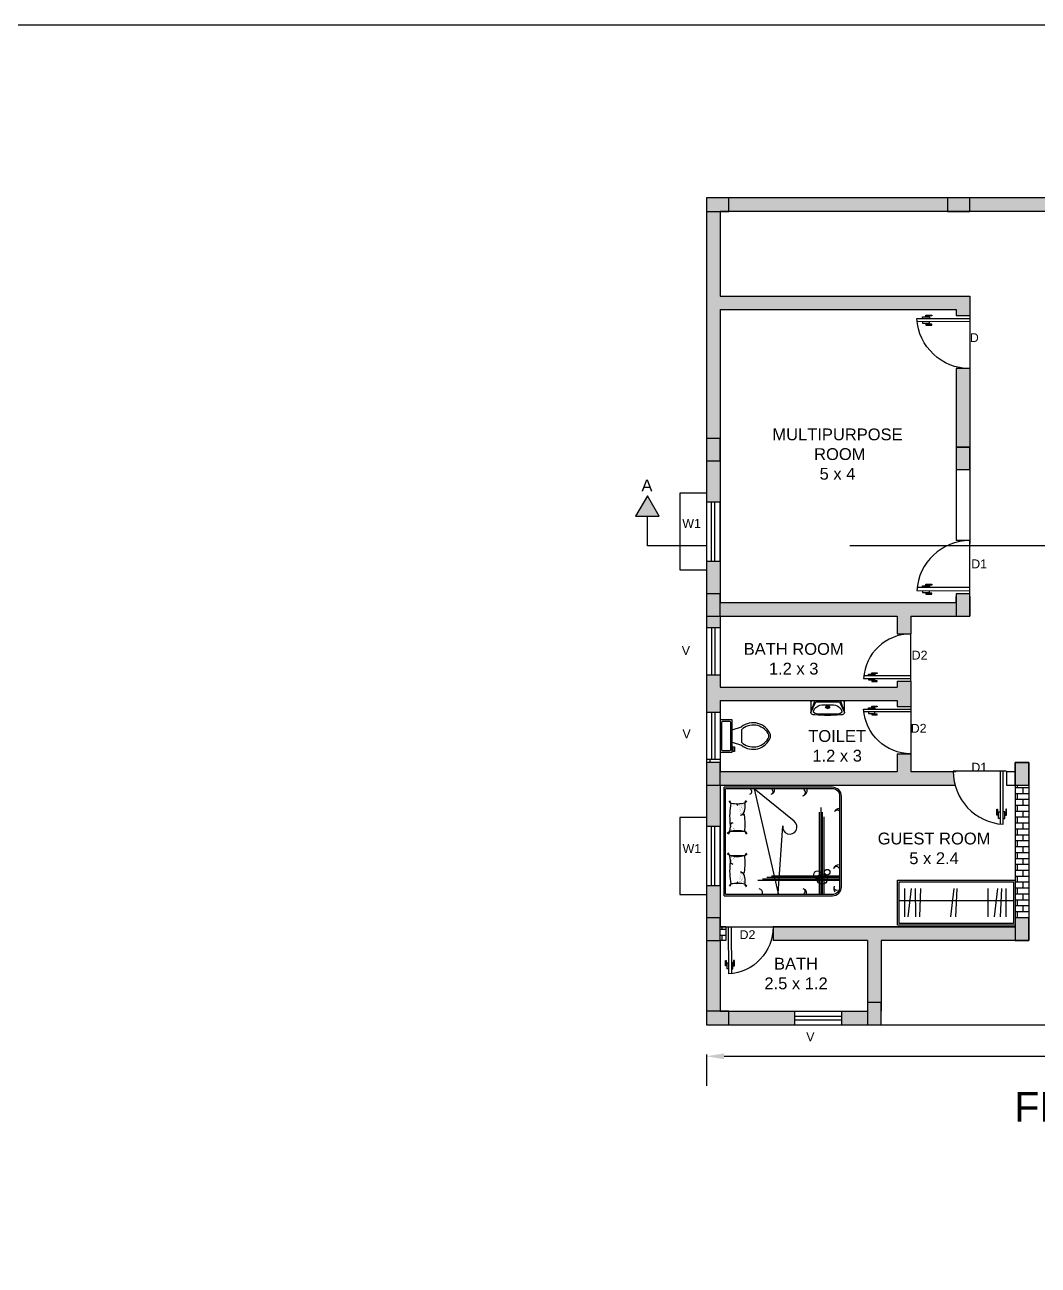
# Model space of a CAD drawing. Header units: metres. Extents: x 110.99 to 114.47, y 64.05 to 69.57.
# Drawn here: x 111.5787 to 111.7503, y 66.895 to 67.105 of the extents above; entities that cross this region are included whole.
import ezdxf

# ---------------------------------------------------------------- set-up
doc = ezdxf.new("R2010")
doc.units = ezdxf.units.M
doc.header["$MEASUREMENT"] = 0
doc.linetypes.add('CENTER', pattern=[50.8, 31.75, -6.35, 6.35, -6.35])
doc.linetypes.add('HIDDEN', pattern=[0.375, 0.25, -0.125])
for name, color, linetype in [('1.WALL', 7, 'Continuous'), ('3.WINDOW', 4, 'Continuous'), ('6.COLUMN', 1, 'Continuous'), ('7.FURNITURE', 2, 'Continuous'), ('8.TEXT', 7, 'Continuous'), ('DIMENSION', 9, 'Continuous'), ('DOOR', 1, 'Continuous'), ('FURNITURE', 40, 'Continuous'), ('SCALE', 3, 'Continuous'), ('WALL', 7, 'Continuous')]:
    doc.layers.add(name, color=color, linetype=linetype)
doc.styles.get("Standard").update_dxf_attribs({"font": 'arial.ttf'})
doc.dimstyles.new('ISO-25', dxfattribs={"dimtxt": 0.0025, "dimasz": 0.003, "dimexe": 0.005, "dimexo": 0.005, "dimgap": 0.01, "dimtad": 0, "dimdsep": 46, "dimtxsty": 'Standard', "dimcen": 2.5, "dimadec": 0, "dimazin": 0, "dimtfac": 1, "dimtmove": 0, "dimatfit": 3, "dimfxl": 1, "dimarcsym": 0})
pattern_1 = [(0, (-0.5022104, 0.2008941), (0, 0.001), []), (90, (-0.5022104, 0.2008941), (-0.002, 1e-19), [0.001, -0.001]), (90, (-0.5012104, 0.2008941), (-0.002, 1e-19), [-0.001, 0.001])]

# ---------------------------------------------------------------- blocks, each defined once
blk = doc.blocks.new('Main Door')
at = {"layer": 'DOOR'}
for p, q in [((3.6, 61.4), (3.5, 0)), ((7, 0), (7.1, 61.1)), ((1.5, 50.9), (-0.5, 50.9)), ((-0.5, 50.9), (-0.5, 43.9)), ((-0.5, 43.9), (0.5, 43.9)), ((0.5, 43.9), (0.5, 49.9)), ((0.5, 49.9), (1.5, 49.9)), ((3.5, 54.9), (1.5, 54.9)), ((1.5, 54.9), (1.5, 46.9)), ((1.5, 46.9), (3.5, 46.9)), ((7, 54.9), (9, 54.9)), ((9, 46.9), (7, 46.9)), ((9, 54.9), (9, 46.9)), ((9, 50.9), (11, 50.9)), ((10, 49.9), (9, 49.9)), ((10, 43.9), (10, 49.9)), ((11, 43.9), (10, 43.9)), ((11, 50.9), (11, 43.9)), ((3.5, 0), (7, 0))]:
    blk.add_line(p, q, dxfattribs=at)
at = {"layer": 'DOOR', "color": 4}
blk.add_line((0, 0), (61.5, 0), dxfattribs=at)
at = {"layer": 'DOOR', "color": 3}
blk.add_arc((0, 0), 61.5, 0, 86.6615, dxfattribs=at)
blk = doc.blocks.new('Door')
at = {"layer": 'WALL', "color": 1, "linetype": 'Continuous'}
blk.add_blockref('Main Door', (0, 0), dxfattribs=at)
blk = doc.blocks.new('W_1')
at = {"layer": '3.WINDOW', "color": 6, "linetype": 'HIDDEN', "ltscale": 0.7}
for p, q in [((0.65, 0.68), (-0.65, 0.68)), ((-0.65, 0.68), (-0.65, 0.23)), ((0.65, 0.23), (0.65, 0.68))]:
    blk.add_line(p, q, dxfattribs=at)
at = {"layer": '3.WINDOW'}
for p, q in [((0.5, 0.23), (-0.5, 0.23)), ((-0.5, 0.23), (-0.5, 0)), ((0.5, 0), (0.5, 0.23)), ((-0.5, 0), (0.5, 0))]:
    blk.add_line(p, q, dxfattribs=at)
at = {"layer": '3.WINDOW', "color": 5}
for p, q in [((-0.5, 0.145), (0.5, 0.145)), ((-0.5, 0.085), (0.5, 0.085))]:
    blk.add_line(p, q, dxfattribs=at)
blk = doc.blocks.new('V_0.8')
at = {"layer": '3.WINDOW'}
for p, q in [((19.458, 15.388), (19.458, 15.158)), ((20.258, 15.388), (20.258, 15.158))]:
    blk.add_line(p, q, dxfattribs=at)
at = {"layer": '3.WINDOW', "color": 5}
for p, q in [((19.458, 15.303), (20.258, 15.303)), ((19.458, 15.243), (20.258, 15.243))]:
    blk.add_line(p, q, dxfattribs=at)
blk = doc.blocks.new('DOUBLEBED')
at = {"layer": 'FURNITURE'}
for p, q in [((-36, 0), (-36, -72)), ((-36, 0), (36, 0)), ((36, -72), (36, 0)), ((-35, -1), (-35, -72)), ((-35, -1), (35, -1)), ((-28.17, -4.61), (-29.82, -3.96)), ((-28.17, -4.61), (-29.45, -3.38)), ((-15.08, -5.87), (-14.63, -3.95)), ((-14.7, -6.05), (-14.7, -6.05)), ((-14.49, -4.71), (-14.49, -4.71)), ((-13.97, -4.64), (-13.97, -4.64)), ((-13.71, -5.02), (-13.71, -5.02)), ((-13.59, -4.12), (-13.59, -4.12)), ((-13.41, -5.06), (-13.41, -5.06)), ((-13.4, -4.28), (-13.4, -4.28)), ((-13.28, -5.29), (-13.28, -5.29)), ((-12.61, -4.46), (-12.61, -4.46)), ((-12.41, -5.2), (-12.41, -5.2)), ((-12, -5.95), (-12, -5.95)), ((-11.8, -4.35), (-11.8, -4.35)), ((-11.69, -6.93), (-11.69, -6.93)), ((-11.54, -5.99), (-11.54, -5.99)), ((-11.35, -6.16), (-11.35, -6.16)), ((-11.3, -6.55), (-11.3, -6.55)), ((-11.28, -4.29), (-11.28, -4.29)), ((-10.88, -6.82), (-10.88, -6.82)), ((-10.79, -5.03), (-10.79, -5.03)), ((-10.73, -6.96), (-10.73, -6.96)), ((-10.59, -5.01), (-10.59, -5.01)), ((-10.36, -6.75), (-10.36, -6.75)), ((-10.36, -7.07), (-10.36, -7.07)), ((-10.17, -5.28), (-10.17, -5.28)), ((-9.92, -4.11), (-9.92, -4.11)), ((-9.5, -4.04), (-9.5, -4.04)), ((-9.36, -3.78), (-8.12, -2.13)), ((-9.36, -3.78), (-7.58, -2.75)), ((6.65, -3.78), (4.87, -2.75)), ((6.65, -3.78), (5.41, -2.13)), ((12.37, -5.87), (11.92, -3.95)), ((25.46, -4.61), (26.74, -3.38)), ((25.46, -4.61), (27.11, -3.96)), ((35, -72), (35, -1)), ((-27.66, -10.05), (-27.66, -10.05)), ((-27.63, -10.05), (-27.63, -10.05)), ((-27.56, -11.97), (-27.56, -11.97)), ((-27.52, -13.14), (-27.52, -13.14)), ((-27.5, -13.9), (-27.5, -13.9)), ((-27.44, -9.58), (-27.44, -9.58)), ((-27.34, -13.31), (-27.34, -13.31)), ((-27.24, -10.32), (-27.24, -10.32)), ((-26.92, -11.52), (-26.92, -11.52)), ((-26.85, -12.56), (-26.85, -12.56)), ((-26.57, -10.38), (-26.57, -10.38)), ((-26.43, -12.83), (-26.43, -12.83)), ((-26.38, -10.55), (-26.38, -10.55)), ((-26.36, -11.05), (-26.36, -11.05)), ((-26.29, -12.97), (-26.29, -12.97)), ((-26.11, -11.42), (-26.11, -11.42)), ((-26, -13.99), (-26, -13.99)), ((-25.58, -11.35), (-25.58, -11.35)), ((-25.39, -11.46), (-25.39, -11.46)), ((-25.26, -11.59), (-25.26, -11.59)), ((-25.18, -13.88), (-25.18, -13.88)), ((-25.07, -10.06), (-25.07, -10.06)), ((-25, -11.98), (-25, -11.98)), ((-24.94, -13.91), (-24.94, -13.91)), ((-24.66, -13.82), (-24.66, -13.82)), ((-24.55, -10.05), (-24.55, -10.05)), ((-24.52, -12.26), (-24.52, -12.26)), ((-24.33, -12.43), (-24.33, -12.43)), ((-24.23, -11.17), (-24.23, -11.17)), ((-24.13, -10.32), (-24.13, -10.32)), ((-23.74, -12.55), (-23.74, -12.55)), ((-23.66, -10.95), (-23.66, -10.95)), ((-23.59, -12.88), (-23.59, -12.88)), ((-23.41, -11.06), (-23.41, -11.06)), ((-23.34, -13.34), (-23.34, -13.34)), ((-23.32, -12.82), (-23.32, -12.82)), ((-23.3, -13.64), (-23.3, -13.64)), ((-22.89, -10.99), (-22.89, -10.99)), ((-22.39, -11.95), (-22.39, -11.95)), ((-22.38, -10.59), (-22.38, -10.59)), ((-22.14, -11.58), (-22.14, -11.58)), ((-21.53, -10.81), (-21.53, -10.81)), ((-21.51, -11.38), (-21.51, -11.38)), ((-21.33, -11.55), (-21.33, -11.55)), ((-21.1, -10.96), (-21.1, -10.96)), ((-20.2, -10.89), (-20.7, -13)), ((17.49, -10.89), (17.99, -13)), ((-30, -77), (30, -77)), ((-30, -78), (30, -78))]:
    blk.add_line(p, q, dxfattribs=at)
at = {"layer": 'FURNITURE', "color": 252}
for p, q in [((6.79, -4.04), (6.79, -4.04)), ((7.21, -4.11), (7.21, -4.11)), ((7.46, -5.28), (7.46, -5.28)), ((7.64, -6.75), (7.64, -6.75)), ((7.64, -7.07), (7.64, -7.07)), ((7.88, -5.01), (7.88, -5.01)), ((8.02, -6.96), (8.02, -6.96)), ((8.08, -5.03), (8.08, -5.03)), ((8.16, -6.82), (8.16, -6.82)), ((8.57, -4.29), (8.57, -4.29)), ((8.59, -6.55), (8.59, -6.55)), ((8.64, -6.16), (8.64, -6.16)), ((8.82, -5.99), (8.82, -5.99)), ((8.98, -6.93), (8.98, -6.93)), ((9.09, -4.35), (9.09, -4.35)), ((9.29, -5.95), (9.29, -5.95)), ((9.69, -5.2), (9.69, -5.2)), ((9.9, -4.46), (9.9, -4.46)), ((10.57, -5.29), (10.57, -5.29)), ((10.69, -4.28), (10.69, -4.28)), ((10.7, -5.06), (10.7, -5.06)), ((10.87, -4.12), (10.87, -4.12)), ((10.99, -5.02), (10.99, -5.02)), ((11.26, -4.64), (11.26, -4.64)), ((11.78, -4.71), (11.78, -4.71)), ((11.99, -6.05), (11.99, -6.05)), ((18.39, -10.96), (18.39, -10.96)), ((18.62, -11.55), (18.62, -11.55)), ((18.8, -11.38), (18.8, -11.38)), ((18.82, -10.81), (18.82, -10.81)), ((19.43, -11.58), (19.43, -11.58)), ((19.67, -10.59), (19.67, -10.59)), ((19.67, -11.95), (19.67, -11.95)), ((20.18, -10.99), (20.18, -10.99)), ((20.59, -13.64), (20.59, -13.64)), ((20.61, -12.82), (20.61, -12.82)), ((20.63, -13.34), (20.63, -13.34)), ((20.7, -11.06), (20.7, -11.06)), ((20.88, -12.88), (20.88, -12.88)), ((20.94, -10.95), (20.94, -10.95)), ((21.03, -12.55), (21.03, -12.55)), ((21.41, -10.32), (21.41, -10.32)), ((21.51, -11.17), (21.51, -11.17)), ((21.62, -12.43), (21.62, -12.43)), ((21.81, -12.26), (21.81, -12.26)), ((21.84, -10.05), (21.84, -10.05)), ((21.95, -13.82), (21.95, -13.82)), ((22.23, -13.91), (22.23, -13.91)), ((22.29, -11.98), (22.29, -11.98)), ((22.36, -10.06), (22.36, -10.06)), ((22.47, -13.88), (22.47, -13.88)), ((22.55, -11.59), (22.55, -11.59)), ((22.68, -11.46), (22.68, -11.46)), ((22.87, -11.35), (22.87, -11.35)), ((23.28, -13.99), (23.28, -13.99)), ((23.39, -11.42), (23.39, -11.42)), ((23.58, -12.97), (23.58, -12.97)), ((23.64, -11.05), (23.64, -11.05)), ((23.67, -10.55), (23.67, -10.55)), ((23.72, -12.83), (23.72, -12.83)), ((23.86, -10.38), (23.86, -10.38)), ((24.14, -12.56), (24.14, -12.56)), ((24.21, -11.52), (24.21, -11.52)), ((24.53, -10.32), (24.53, -10.32)), ((24.63, -13.31), (24.63, -13.31)), ((24.73, -9.58), (24.73, -9.58)), ((24.79, -13.9), (24.79, -13.9)), ((24.81, -13.14), (24.81, -13.14)), ((24.85, -11.97), (24.85, -11.97)), ((24.91, -10.05), (24.91, -10.05)), ((24.95, -10.05), (24.95, -10.05)), ((-25.98, -76.5), (-25.98, -22.5)), ((-24.98, -76.5), (-24.98, -25.5)), ((-23.98, -76.5), (-23.98, -28.5)), ((-22.98, -76.5), (-22.98, -31.5)), ((19.5, -63.19), (-34.5, -63.19)), ((22.5, -64.19), (-34.5, -64.19)), ((19.5, -65.19), (-34.5, -65.19)), ((16.5, -66.19), (-34.5, -66.19))]:
    blk.add_line(p, q, dxfattribs=at)
at = {"layer": 'FURNITURE', "color": 253}
for p, q in [((35, -20.04), (-34.5, -36)), ((13.42, -46.48), (35, -20.04)), ((-34.5, -36), (10.36, -38.98))]:
    blk.add_line(p, q, dxfattribs=at)
at = {"layer": 'FURNITURE', "color": 252}
for centre, radius in [((-24.91, -65.19), 3.44), ((-21.91, -62.08), 2.5), ((-20.37, -68.48), 1.88)]:
    blk.add_circle(centre, radius, dxfattribs=at)
at = {"layer": 'FURNITURE'}
for centre, radius, start, end in [((-53.07, -8.78), 25.25, 348.60697, 9.49174), ((-19.15, -50.03), 46.3, 84.40286, 101.23708), ((-10.22, -7.27), 5.06, 139.90976, 163.97559), ((-18.6, -39.44), 35.71, 80.14094, 82.75539), ((-12.31, -3.27), 1, 260.14094, 276.03183), ((-88.74, 453.01), 463.63, 279.50225, 279.85886), ((15.39, -8.78), 25.25, 168.57881, 191.42119), ((15.39, -8.78), 25.25, 168.57881, 191.42119), ((53434.89, -8.78), 53444.25, 179.99464, 180.00536), ((-18.1, -8.78), 25.25, 348.57881, 11.42119), ((-53437.6, -8.78), 53444.25, 359.99464, 0.00536), ((-18.1, -8.78), 25.25, 348.57881, 11.42119), ((86.03, 453.01), 463.63, 260.14114, 260.49775), ((9.6, -3.27), 1, 263.96817, 279.85906), ((15.88, -39.44), 35.71, 97.24461, 99.85906), ((7.51, -7.27), 5.06, 16.02441, 40.09024), ((16.44, -50.03), 46.3, 78.76292, 95.59714), ((50.36, -8.78), 25.25, 170.50826, 191.39303), ((-27.66, -16.96), 3.26, 101.69353, 136.56355), ((-31.25, -12.34), 3.26, 299.14853, 334.01854), ((-26.19, -4.78), 9.24, 256.64985, 284.28558), ((-27.19, -8.31), 0.683, 201.80407, 319.13343), ((-27.48, -8.21), 0.978, 249.49685, 325.7978), ((-23.71, -10.15), 3.58, 266.78253, 348.17191), ((-20.21, -13.12), 0.5, 166.78733, 262.87698), ((-14, 41.29), 55.26, 263.48256, 274.81989), ((-6.35, -12.52), 3.26, 202.72425, 237.59427), ((-10.2, -16.93), 3.26, 40.17925, 75.04926), ((7.49, -16.93), 3.26, 104.95074, 139.82075), ((3.64, -12.52), 3.26, 302.40573, 337.27575), ((11.29, 41.29), 55.26, 265.18011, 276.51744), ((21, -10.15), 3.58, 191.82809, 273.21747), ((17.5, -13.12), 0.5, 277.12302, 13.21267), ((23.48, -4.78), 9.24, 255.71442, 283.35015), ((24.48, -8.31), 0.683, 220.86657, 338.19593), ((24.77, -8.21), 0.978, 214.2022, 290.50315), ((24.95, -16.96), 3.26, 43.43645, 78.30647), ((28.54, -12.34), 3.26, 205.98146, 240.85147), ((-30, -72), 6, 180, 270), ((-30, -72), 5, 180, 270), ((30, -72), 6, 270, 0), ((30, -72), 5, 270, 0)]:
    blk.add_arc(centre, radius, start, end, dxfattribs=at)
at = {"layer": 'FURNITURE', "color": 251}
for centre, radius, start, end in [((-34.29, -22.71), 2.93, 265.85941, 345.95274), ((33.08, -16.81), 1.69, 194.45154, 326.91058), ((34.29, -30.67), 2.93, 194.04726, 274.14059), ((33.08, -30.96), 1.69, 194.45154, 326.91058), ((-34.29, -51.86), 2.93, 265.85941, 345.95274), ((-33.08, -52.15), 1.69, 213.08942, 345.54846), ((34.22, -51.42), 3.91, 194.04726, 274.14059), ((32.61, -51.81), 2.26, 194.45154, 326.91058), ((-31.19, -75.74), 2.93, 59.04726, 140.62165), ((-30.54, -74.68), 1.69, 59.45154, 200.6983), ((-18.76, -74.73), 2.12, 303.08942, 75.54846), ((-19.12, -76.24), 3.67, 355.85941, 75.95274), ((19.25, -75.08), 1.69, 303.08942, 75.54846), ((18.96, -76.29), 2.93, 355.85941, 75.95274)]:
    blk.add_arc(centre, radius, start, end, dxfattribs=at)
at = {"layer": 'FURNITURE', "color": 253}
blk.add_arc((9.62, -43.66), 4.74, 81.01591, 323.38318, dxfattribs=at)
blk = doc.blocks.new('WARDROBE')
at = {"layer": 'FURNITURE'}
for p, q in [((-24.1, 72), (-24.1, 0)), ((0, 72), (-24.1, 72)), ((-23.1, 71), (-23.1, 1)), ((-1, 71), (-23.1, 71)), ((-4.5, 66.18), (-19.6, 66.18)), ((-10.8, 1), (-10.8, 71)), ((-1, 1), (-1, 71)), ((0, 0), (0, 72)), ((-19.6, 62.93), (-4.5, 63.78)), ((-19.6, 59.24), (-4.5, 61.33)), ((-19.6, 55.36), (-4.5, 55.36)), ((-19.6, 35.7), (-4.5, 36.4)), ((-19.6, 32.63), (-4.5, 34.68)), ((-19.6, 13.53), (-4.5, 14.23)), ((-19.6, 11.05), (-4.5, 10.92)), ((-19.6, 6.46), (-4.5, 8.51)), ((-24.1, 0), (0, 0)), ((-23.1, 1), (-1, 1)), ((-4.5, 4.24), (-19.6, 4.24))]:
    blk.add_line(p, q, dxfattribs=at)
blk = doc.blocks.new('WC01')
at = {"layer": 'FURNITURE'}
for p, q in [((10.5, 0), (-10.5, 0)), ((-10.5, 0), (-10.5, -8)), ((10.5, -8), (10.5, 0)), ((-10.5, -8), (10.5, -8)), ((-9.5, -2), (-9.5, -6)), ((8.5, -1), (-8.5, -1)), ((-8.5, -7), (8.5, -7)), ((-8, -8.5), (-8, -8)), ((-7, -8), (-7, -9.5)), ((-4, -8), (-6, -14)), ((4, -8), (6, -14)), ((9.5, -6), (9.5, -2)), ((-10, -9.5), (-10, -8.5)), ((-10, -8.5), (-8, -8.5)), ((-7, -9.5), (-10, -9.5)), ((4, -14), (-4, -14))]:
    blk.add_line(p, q, dxfattribs=at)
for centre, radius, start, end in [((-8.62, -1.88), 0.884, 81.8699, 188.1301), ((-8.62, -6.12), 0.884, 171.8699, 278.1301), ((8.62, -1.88), 0.884, 351.8699, 98.1301), ((8.62, -6.12), 0.884, 261.8699, 8.1301), ((3.52, -21.58), 12.17, 141.46911, 247.97143), ((4.2, -21.82), 11.33, 136.36773, 238.94682), ((-3.52, -21.58), 12.17, 292.02843, 38.53071), ((-4.2, -21.82), 11.33, 301.05301, 43.63209), ((0, -27.88), 4, 245.73182, 294.26817), ((0, -29), 4, 254.86053, 285.13947)]:
    blk.add_arc(centre, radius, start, end, dxfattribs=at)
blk = doc.blocks.new('WASHBASIN')
at = {"layer": 'FURNITURE'}
for p, q in [((-7.95, 0), (-10.43, -11.97)), ((-9.6, 0), (9.6, 0)), ((10.43, -11.97), (7.95, 0)), ((-10.43, -11.97), (-10.43, -0.83)), ((-7.27, -0.83), (-10.43, -11.97)), ((7.27, -0.83), (-7.27, -0.83)), ((10.43, -11.97), (7.27, -0.83)), ((10.43, -0.83), (10.43, -11.97)), ((-8.6, -9.93), (-8.72, -10.78)), ((-8.6, -9.93), (-8.72, -10.78)), ((8.72, -10.78), (8.6, -9.93))]:
    blk.add_line(p, q, dxfattribs=at)
for radius in [1.41, 0.993]:
    blk.add_circle((0, -6.28), radius, dxfattribs=at)
for centre, radius, start, end in [((-9.6, -0.83), 0.828, 90, 180), ((9.6, -0.83), 0.828, 0, 90), ((-0.57, -11.24), 8.13, 121.19455, 170.7066), ((-0.57, -11.24), 8.13, 121.19455, 170.7066), ((0, -52.71), 48.66, 90, 95.64084), ((0, -52.71), 48.66, 90, 95.64084), ((0, -6.28), 1.41, 0, 180), ((0, -6.28), 1.41, 180, 0), ((0, -6.28), 0.993, 0, 180), ((0, -6.28), 0.993, 180, 0), ((0, -52.71), 48.66, 84.35916, 90), ((0.57, -11.24), 8.13, 9.2934, 58.80545), ((-7.95, -11.97), 2.48, 180, 270), ((-6.52, -11.14), 2.23, 170.39895, 257.13685), ((-6.52, -11.14), 2.23, 170.39895, 170.7066), ((0, 43.12), 58.12, 262.14139, 277.85861), ((-0.11, 39.62), 53.38, 262.56541, 270.11557), ((0.11, 39.62), 53.38, 269.88443, 277.43459), ((6.52, -11.14), 2.23, 282.86315, 9.2934), ((7.95, -11.97), 2.48, 270, 360)]:
    blk.add_arc(centre, radius, start, end, dxfattribs=at)
blk = doc.blocks.new('COLUMN')
at = {"layer": '6.COLUMN'}
h = blk.add_hatch(color=256, dxfattribs=at)
h.dxf.hatch_style = 1
h.paths.add_polyline_path([(0, 0), (0.23, 0), (0.23, 0.38), (0, 0.38)])
blk.add_lwpolyline([(0, 0), (0.23, 0), (0.23, 0.38), (0, 0.38), (0, 0)], dxfattribs=at)
blk = doc.blocks.new('TRIANGLE')
at = {"layer": '1.WALL'}
h = blk.add_hatch(color=1, dxfattribs=at)
h.dxf.hatch_style = 1
h.paths.add_polyline_path([(-0.2, 0), (0.2, 0), (0, 0.346)])
for p, q in [((0, 0.346), (-0.2, 0)), ((0.2, 0), (0, 0.346)), ((-0.2, 0), (0.2, 0))]:
    blk.add_line(p, q, dxfattribs=at)
blk = doc.blocks.new('*D104')
at = {"layer": 'Defpoints', "color": 0, "linetype": 'Continuous', "transparency": 16777216}
for p in [(111.69414, 66.9357), (111.85413, 66.9357), (111.85413, 66.93038)]:
    blk.add_point(p, dxfattribs=at)
at = {"layer": 'DIMENSION', "color": 0, "linetype": 'Continuous', "lineweight": -2, "transparency": 16777216}
for p, q in [((111.69414, 66.9307), (111.69414, 66.92538)), ((111.69714, 66.93038), (111.76246, 66.93038)), ((111.85113, 66.93038), (111.78581, 66.93038)), ((111.85413, 66.9307), (111.85413, 66.92538))]:
    blk.add_line(p, q, dxfattribs=at)
at = {"layer": 'DIMENSION', "color": 0, "linetype": 'Continuous', "transparency": 16777216}
for points in [[(111.69714, 66.93088), (111.69714, 66.92988), (111.69414, 66.93038)], [(111.85113, 66.93088), (111.85113, 66.92988), (111.85413, 66.93038)]]:
    blk.add_solid(points, dxfattribs=at)
at = {"layer": 'DIMENSION', "color": 0, "linetype": 'Continuous', "transparency": 16777216, "insert": (111.77413, 66.93038), "char_height": 0.0025, "attachment_point": 5}
blk.add_mtext('16', dxfattribs=at)

msp = doc.modelspace()

# ---------------------------------------------------------------- hatches: boundary and pattern name
at = {"layer": '1.WALL', "linetype": 'Continuous'}
h = msp.add_hatch(dxfattribs=at)
h.set_pattern_fill('BRICK', color=1, scale=0.004)
h.set_pattern_definition(pattern_1)
h.paths.add_polyline_path([(111.73494, 67.0757), (111.73144, 67.0757), (111.69794, 67.0757), (111.69794, 67.0734), (111.73144, 67.0734), (111.73494, 67.0734)])
h.paths.add_polyline_path([(111.69644, 67.0734), (111.69414, 67.0734), (111.69414, 67.035), (111.69644, 67.035), (111.69644, 67.0568), (111.73644, 67.0568), (111.73644, 67.0558), (111.73874, 67.0558), (111.73874, 67.0591), (111.69644, 67.0591)])
h.paths.add_polyline_path([(111.73874, 67.0468), (111.73644, 67.0468), (111.73644, 67.0335), (111.73874, 67.0335)])
h.paths.add_polyline_path([(111.75339, 67.0757), (111.73874, 67.0757), (111.73874, 67.0734), (111.75339, 67.0734)])
h.paths.add_polyline_path([(111.78739, 67.0757), (111.76339, 67.0757), (111.76339, 67.0734), (111.78739, 67.0734)])
h.paths.add_polyline_path([(111.81184, 67.0757), (111.79739, 67.0757), (111.79739, 67.0734), (111.81184, 67.0734)])
h.paths.add_polyline_path([(111.82684, 67.0757), (111.81564, 67.0757), (111.81564, 67.0734), (111.82684, 67.0734)])
h.paths.add_polyline_path([(111.85034, 67.0757), (111.84184, 67.0757), (111.84184, 67.0734), (111.85034, 67.0734)])
h.paths.add_polyline_path([(111.85414, 67.0734), (111.85184, 67.0734), (111.85184, 67.06945), (111.85414, 67.06945)])
h.paths.add_polyline_path([(111.85414, 67.05695), (111.85184, 67.05695), (111.85184, 67.053), (111.85414, 67.053)])
h.paths.add_polyline_path([(111.85184, 67.053), (111.81843, 67.053), (111.81843, 67.0507), (111.85184, 67.0507)])
h.paths.add_polyline_path([(111.81843, 67.053), (111.81414, 67.053), (111.81414, 67.0507), (111.81843, 67.0507)])
h.paths.add_polyline_path([(111.81414, 67.0492), (111.81184, 67.0492), (111.81184, 67.0437), (111.81414, 67.0437)])
h.paths.add_polyline_path([(111.81414, 67.0299), (111.81184, 67.0299), (111.81184, 67.0224), (111.81414, 67.0224)])
h.paths.add_polyline_path([(111.85184, 67.0337), (111.81843, 67.0337), (111.81843, 67.0314), (111.85184, 67.0314)])
h.paths.add_polyline_path([(111.81843, 67.0337), (111.81414, 67.0337), (111.81414, 67.0314), (111.81843, 67.0314)])
h.paths.add_polyline_path([(111.85414, 67.0299), (111.85184, 67.0299), (111.85184, 67.0259), (111.85414, 67.0259)])
h.paths.add_polyline_path([(111.85414, 67.0492), (111.85184, 67.0492), (111.85184, 67.0462), (111.85414, 67.0462)])
h.paths.add_polyline_path([(111.85414, 67.0382), (111.85184, 67.0382), (111.85184, 67.0337), (111.85414, 67.0337)])
h.paths.add_polyline_path([(111.85414, 67.0179), (111.85184, 67.0179), (111.85184, 67.0124), (111.85414, 67.0124)])
h.paths.add_polyline_path([(111.85414, 67.0086), (111.85184, 67.0086), (111.85184, 67.00135), (111.85414, 67.00135)])
h.paths.add_polyline_path([(111.85414, 66.99135), (111.85184, 66.99135), (111.85184, 66.9826), (111.85414, 66.9826)])
h.paths.add_polyline_path([(111.85414, 66.9788), (111.85184, 66.9788), (111.85184, 66.9713), (111.85414, 66.9713)])
h.paths.add_polyline_path([(111.85184, 66.9826), (111.81414, 66.9826), (111.81414, 66.9803), (111.85184, 66.9803)])
h.paths.add_polyline_path([(111.85184, 67.0124), (111.81414, 67.0124), (111.81414, 67.0101), (111.85184, 67.0101)])
h.paths.add_polyline_path([(111.81414, 66.9996), (111.81184, 66.9996), (111.81184, 66.9841), (111.81414, 66.9841)])
h.paths.add_polyline_path([(111.81414, 67.0134), (111.81184, 67.0134), (111.81184, 67.0124), (111.81414, 67.0124)])
h.paths.add_polyline_path([(111.85414, 66.9613), (111.85184, 66.9613), (111.85184, 66.9523), (111.85414, 66.9523)])
h.paths.add_polyline_path([(111.85414, 66.9485), (111.85184, 66.9485), (111.85184, 66.938), (111.85414, 66.938)])
h.paths.add_polyline_path([(111.84284, 66.9523), (111.80183, 66.9523), (111.80183, 66.95), (111.82454, 66.95), (111.82454, 66.9395), (111.82684, 66.9395), (111.82684, 66.95), (111.84284, 66.95)])
h.paths.add_polyline_path([(111.85033, 66.938), (111.83937, 66.938), (111.83937, 66.9357), (111.85033, 66.9357)])
h.paths.add_polyline_path([(111.83137, 66.938), (111.82684, 66.938), (111.82684, 66.9357), (111.83137, 66.9357)])
h.paths.add_polyline_path([(111.70909, 66.938), (111.69794, 66.938), (111.69794, 66.9357), (111.70909, 66.9357)])
h.paths.add_polyline_path([(111.72144, 66.938), (111.71709, 66.938), (111.71709, 66.9357), (111.72144, 66.9357)])
h.paths.add_polyline_path([(111.72374, 66.95), (111.74644, 66.95), (111.74644, 66.9523), (111.70544, 66.9523), (111.70544, 66.95), (111.72144, 66.95), (111.72144, 66.9395), (111.72374, 66.9395)])
h.paths.add_polyline_path([(111.69644, 66.95), (111.69414, 66.95), (111.69414, 66.938), (111.69644, 66.938)])
h.paths.add_polyline_path([(111.69644, 66.9593), (111.69414, 66.9593), (111.69414, 66.9538), (111.69644, 66.9538)])
h.paths.add_polyline_path([(111.69644, 66.9763), (111.69414, 66.9763), (111.69414, 66.9693), (111.69644, 66.9693)])
h.paths.add_polyline_path([(111.69644, 66.99497), (111.69414, 66.99497), (111.69414, 66.98867), (111.69644, 66.98867), (111.69644, 66.9906), (111.72644, 66.9906), (111.72644, 66.9896), (111.72874, 66.9896), (111.72874, 66.9906), (111.72874, 66.9939), (111.72644, 66.9939), (111.72644, 66.9929), (111.69644, 66.9929)])
h.paths.add_polyline_path([(111.69644, 67.01422), (111.69414, 67.01422), (111.69414, 67.0087), (111.69644, 67.0087)])
h.paths.add_polyline_path([(111.73644, 67.0072), (111.69644, 67.0072), (111.69644, 67.0049), (111.72644, 67.0049), (111.72644, 67.0019), (111.72874, 67.0019), (111.72874, 67.0049), (111.73644, 67.0049)])
h.paths.add_polyline_path([(111.69644, 67.0312), (111.69414, 67.0312), (111.69414, 67.02422), (111.69644, 67.02422)])
h.paths.add_polyline_path([(111.69644, 67.0049), (111.69414, 67.0049), (111.69414, 67.00297), (111.69644, 67.00297)])
h.paths.add_polyline_path([(111.73592, 66.9786), (111.72874, 66.9786), (111.72874, 66.9816), (111.72644, 66.9816), (111.72644, 66.9786), (111.69644, 66.9786), (111.69644, 66.9763), (111.73622, 66.9763, -0.064832)])
h = msp.add_hatch(dxfattribs=at)
h.set_pattern_fill('BRICK', color=1, scale=0.004)
h.set_pattern_definition(pattern_1)
h.paths.add_polyline_path([(111.74644, 66.9538), (111.74874, 66.9538), (111.74874, 66.9763), (111.74644, 66.9763)])
h.paths.add_polyline_path([(111.77104, 66.9803), (111.76874, 66.9803), (111.76874, 66.9538), (111.77104, 66.9538)])
h.paths.add_polyline_path([(111.78154, 66.9826), (111.78154, 66.9803), (111.79904, 66.9803), (111.79904, 66.9826)])
h.paths.add_polyline_path([(111.79954, 66.9538), (111.80184, 66.9538), (111.80184, 66.9803), (111.79954, 66.9803)])
h.paths.add_polyline_path([(111.79953, 66.95), (111.79953, 66.9523), (111.77104, 66.9523), (111.77104, 66.95)])
h = msp.add_hatch(dxfattribs=at)
h.set_pattern_fill('BRICK', color=1, scale=0.004)
h.set_pattern_definition(pattern_1)
h.paths.add_polyline_path([(111.69644, 66.98067), (111.69414, 66.98067), (111.69414, 66.9801), (111.69644, 66.9801)])
h = msp.add_hatch(dxfattribs=at)
h.set_pattern_fill('BRICK', color=1, scale=0.004)
h.set_pattern_definition(pattern_1)
h.paths.add_polyline_path([(111.69744, 66.9523), (111.69644, 66.9523), (111.69644, 66.95), (111.69744, 66.95)])

# ---------------------------------------------------------------- linework, layer by layer
at = {"layer": '1.WALL'}
for p, q in [((111.73144, 67.0757), (111.69414, 67.0757)), ((111.69414, 67.0757), (111.69414, 66.9357)), ((111.85414, 67.0757), (111.73144, 67.0757)), ((111.73144, 67.0734), (111.69644, 67.0734)), ((111.69644, 67.0734), (111.69644, 67.0591)), ((111.85184, 67.0734), (111.73144, 67.0734)), ((111.69644, 67.0591), (111.73874, 67.0591)), ((111.73874, 67.0591), (111.73874, 67.0558)), ((111.69644, 67.0568), (111.69644, 67.0335)), ((111.69644, 67.0568), (111.73644, 67.0568)), ((111.73644, 67.0568), (111.73644, 67.0558)), ((111.73644, 67.0558), (111.73874, 67.0558)), ((111.73644, 67.0468), (111.73644, 67.01769)), ((111.73874, 67.0468), (111.73644, 67.0468)), ((111.73874, 67.0468), (111.73874, 67.0172)), ((111.69644, 67.035), (111.69644, 67.0072)), ((111.73644, 67.0335), (111.73874, 67.0335)), ((111.73874, 67.01769), (111.73644, 67.01769)), ((111.69644, 67.0072), (111.73644, 67.0072)), ((111.73644, 67.0082), (111.73644, 67.0072)), ((111.73644, 67.0072), (111.73644, 67.0082)), ((111.73874, 67.0082), (111.73874, 67.0049)), ((111.69644, 67.0049), (111.69644, 66.9929)), ((111.69644, 67.0049), (111.72644, 67.0049)), ((111.72644, 67.0049), (111.72644, 67.0019)), ((111.72874, 67.0049), (111.73874, 67.0049)), ((111.72874, 67.0049), (111.72874, 67.0019)), ((111.72644, 67.0019), (111.72874, 67.0019)), ((111.69644, 66.9929), (111.72644, 66.9929)), ((111.72644, 66.9939), (111.72644, 66.9929)), ((111.72644, 66.9939), (111.72644, 66.9939)), ((111.72644, 66.9939), (111.72874, 66.9939)), ((111.72874, 66.9939), (111.72874, 66.9906)), ((111.69644, 66.9906), (111.69644, 66.9786)), ((111.69644, 66.9906), (111.72644, 66.9906)), ((111.72644, 66.9906), (111.72644, 66.9896)), ((111.72644, 66.9906), (111.72644, 66.9896)), ((111.72874, 66.9906), (111.72874, 66.9896)), ((111.72644, 66.9896), (111.72874, 66.9896)), ((111.72644, 66.9816), (111.72644, 66.9786)), ((111.72644, 66.9816), (111.72874, 66.9816)), ((111.72874, 66.9816), (111.72874, 66.9786)), ((111.74644, 66.9801), (111.74644, 66.9786)), ((111.74644, 66.9763), (111.74644, 66.9801)), ((111.74644, 66.9801), (111.74874, 66.9801)), ((111.74874, 66.9801), (111.74874, 66.95)), ((111.69644, 66.9786), (111.72644, 66.9786)), ((111.72874, 66.9786), (111.73644, 66.9786)), ((111.74494, 66.97857), (111.74644, 66.9786)), ((111.74494, 66.97857), (111.74494, 66.9763)), ((111.69644, 66.9763), (111.69644, 66.9523)), ((111.69644, 66.9763), (111.73622, 66.9763)), ((111.74494, 66.9763), (111.74644, 66.9763)), ((111.74644, 66.9763), (111.74644, 66.9523)), ((111.69744, 66.9523), (111.69644, 66.9523)), ((111.69644, 66.9523), (111.69744, 66.9523)), ((111.69744, 66.9523), (111.69744, 66.95)), ((111.74644, 66.9523), (111.70544, 66.9523)), ((111.70544, 66.9523), (111.74644, 66.9523)), ((111.70544, 66.9523), (111.70544, 66.95)), ((111.69744, 66.95), (111.69644, 66.95)), ((111.69644, 66.95), (111.69644, 66.938)), ((111.72144, 66.95), (111.70544, 66.95)), ((111.72144, 66.95), (111.72144, 66.938)), ((111.74874, 66.95), (111.72374, 66.95)), ((111.72374, 66.95), (111.72374, 66.938)), ((111.69644, 66.938), (111.72144, 66.938)), ((111.69414, 66.9357), (111.85414, 66.9357))]:
    msp.add_line(p, q, dxfattribs=at)
at = {"layer": '6.COLUMN', "linetype": 'CENTER', "ltscale": 0.0001}
msp.add_lwpolyline([(111.85414, 67.06842), (111.81843, 67.06842), (111.81843, 67.01683), (111.69414, 67.01683), (111.68414, 67.01683), (111.68414, 67.02183)], dxfattribs=at)
at = {"layer": 'SCALE', "color": 5, "linetype": 'Continuous'}
msp.add_lwpolyline([(111.33892, 67.10501), (111.93292, 67.10501), (111.93292, 66.68501), (111.33892, 66.68501)], close=True, dxfattribs=at)

# ---------------------------------------------------------------- block references
at = {"layer": '1.WALL', "xscale": 0.01, "yscale": 0.01, "zscale": 0.01}
msp.add_blockref('TRIANGLE', (111.68414, 67.02183), dxfattribs=at)
at = {"layer": '3.WINDOW', "color": 6, "linetype": 'HIDDEN', "xscale": 0.01, "yscale": 0.01, "zscale": 0.01, "rotation": 90}
for p in [(111.69644, 67.01922), (111.69644, 66.9643)]:
    msp.add_blockref('W_1', p, dxfattribs=at)
at = {"layer": '3.WINDOW', "xscale": -0.01, "yscale": 0.01, "zscale": 0.01}
for p, rotation in [((111.84802, 67.19755), 90), ((111.84802, 67.18325), 90), ((111.51451, 67.08958), 180)]:
    msp.add_blockref('V_0.8', p, dxfattribs=dict(at, rotation=rotation))
at = {"layer": '7.FURNITURE'}
for name, p, xscale, yscale, zscale, rotation in [('COLUMN', (111.69414, 67.0757), 0.01, 0.01, 0.01, 270), ('COLUMN', (111.73494, 67.0757), 0.01, 0.01, 0.01, 270), ('WASHBASIN', (111.71467, 66.99055), 0.0002737957269609126, -0.0001641536943137112, 0.0002737957269609126, 180), ('WC01', (111.69644, 66.9846), 0.0002594712541263902, 0.0002594712541263902, 0.0002594712541263902, 90), ('DOUBLEBED', (111.69712, 66.96674), 0.0002549589126078755, 0.0002549589126078755, 0.0002549589126078755, 90), ('WARDROBE', (111.72652, 66.96022), 0.0003179525770113401, -0.0002766421284295717, 0.0003179525770113401, 90), ('COLUMN', (111.69414, 66.938), 0.01, 0.01, 0.01, 269.9999999999998)]:
    msp.add_blockref(name, p, dxfattribs=dict(at, xscale=xscale, yscale=yscale, zscale=zscale, rotation=rotation))
at = {"layer": '7.FURNITURE', "xscale": 0.01, "yscale": 0.01, "zscale": 0.01}
for p in [(111.69414, 67.0312), (111.73644, 67.0297), (111.69414, 67.0049), (111.73644, 67.0049), (111.69414, 66.9763), (111.74644, 66.9763), (111.69414, 66.95), (111.74644, 66.95), (111.72144, 66.9357)]:
    msp.add_blockref('COLUMN', p, dxfattribs=at)
at = {"layer": 'WALL', "color": 1, "linetype": 'Continuous'}
for p, xscale, yscale, zscale, rotation in [((111.73874, 67.05579), -0.0001461172688917234, 0.0001461172688917234, 0.0001461172688917234, 90.0000000000005), ((111.73874, 67.0087), 0.0001461172688917234, 0.0001461172688917234, 0.0001461172688917234, 89.99999999999953), ((111.72874, 66.9939), 0.0001299702745707748, 0.0001299702745707748, 0.0001299702745707748, 89.99999999999999), ((111.72874, 66.9896), -0.0001299702745707748, 0.0001299702745707748, 0.0001299702745707748, 90), ((111.7449, 66.97864), 0.0001461172688917234, 0.0001461172688917234, 0.0001461172688917234, 180), ((111.69744, 66.9523), -0.0001299702745707748, 0.0001299702745707748, 0.0001299702745707748, 180)]:
    msp.add_blockref('Door', p, dxfattribs=dict(at, xscale=xscale, yscale=yscale, zscale=zscale, rotation=rotation))

# ---------------------------------------------------------------- texts
at = {"layer": '1.WALL', "linetype": 'Continuous', "char_height": 0.0015, "attachment_point": 1}
for s, insert in [('D', (111.73874, 67.0528)), ('W1', (111.69006, 67.02135)), ('D1', (111.73898, 67.0145)), ('V', (111.68996, 66.99984)), ('D2', (111.72889, 66.99905)), ('D2', (111.72873, 66.98666)), ('V', (111.69008, 66.98572)), ('D1', (111.739, 66.98007)), ('W1', (111.6901, 66.9663)), ('D2', (111.69975, 66.95172)), ('V', (111.71104, 66.93443))]:
    msp.add_mtext_dynamic_manual_height_columns(s, width=0.007651, gutter_width=1, heights=[0], dxfattribs=dict(at, insert=insert))
at = {"layer": '8.TEXT', "attachment_point": 1}
for s, width, heights, insert, char_height in [('\\pxqc;MULTIPURPOSE\\P ROOM\\P5 x 4', 0.024944, [0.00878], (111.70386, 67.03667), 0.002), ('{\\C1;A}', 0.024944, [0], (111.68314, 67.02803), 0.002), ('\\pxqc;BATH ROOM\\P1.2 x 3', 0.024944, [0], (111.69644, 67.00035), 0.002), ('\\pxqc;TOILET\\P1.2 x 3', 0.024944, [0], (111.7038, 66.98561), 0.002), ('\\pxqc;GUEST ROOM\\P5 x 2.4', 0.024944, [0], (111.72021, 66.96825), 0.002), ('\\pxqc;BATH\\P2.5 x 1.2', 0.024944, [0], (111.69684, 66.94706), 0.002), ('\\pxqc;FIRST FLOOR PLAN\\PSCALE  1:100', 0.1060977, [0], (111.72637, 66.92432), 0.005)]:
    msp.add_mtext_dynamic_manual_height_columns(s, width=width, gutter_width=0.01, heights=heights, dxfattribs=dict(at, insert=insert, char_height=char_height))

# ---------------------------------------------------------------- dimensions: what is measured, and where the dimension line sits
at = {"layer": 'DIMENSION', "linetype": 'Continuous'}
dim = msp.add_linear_dim(base=(111.85413, 66.93038), p1=(111.69414, 66.9357), p2=(111.85413, 66.9357), text='16', dimstyle='ISO-25', dxfattribs=at)
dim.commit()
dim.dimension.update_dxf_attribs({"geometry": '*D104', "text_midpoint": (111.77413, 66.93038)})

doc.saveas('drawing.dxf')
